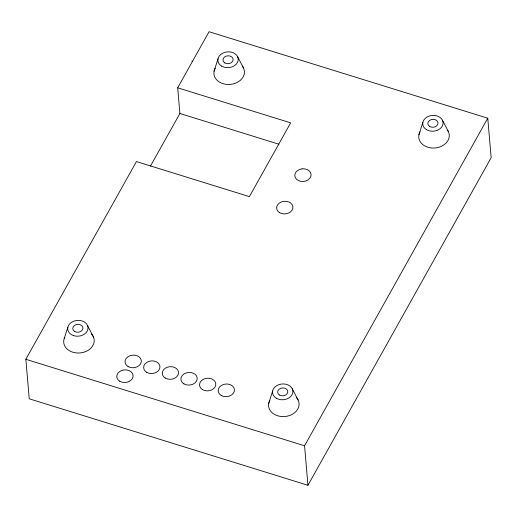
<?xml version="1.0" encoding="UTF-8"?>
<svg xmlns="http://www.w3.org/2000/svg" width="517" height="517" viewBox="0 0 517 517"><rect width="100%" height="100%" fill="white"/><g stroke="black" fill="none" stroke-linecap="round" stroke-linejoin="round"><path stroke-width="0.78" d="M214.064 71.268L217.993 58.86M268.724 403.389L272.653 390.981M418.919 134.834L422.848 122.432M91.38 333.801A15.297 11.859 -4.9 0 1 93.693 343.786L92.142 346.694A15.297 11.859 -4.9 0 1 73.026 352.284A15.297 11.859 -4.9 0 1 64.231 338.499L67.83 327.255M64.231 338.499L64.819 337.394M25.85 359.296L136.43 161.569L249.394 196.622L290.657 122.846L177.693 87.793L209.055 31.718L487.764 118.206L491.15 157.704L307.945 485.282L29.236 398.794L25.85 359.296L304.558 445.777L307.945 485.282M150.421 166.183L179.897 113.481L177.693 87.793M304.558 445.777L487.764 118.206M191.91 61.032L192.55 61.232M179.897 113.481L279.025 144.243M442.41 120.138L448.265 131.396M237.555 56.573L243.41 67.83M292.221 388.687L298.07 399.951M87.567 325.568L93.745 337.633M296.616 397.786A15.297 11.859 -4.9 0 1 285.048 416.502A15.297 11.859 -4.9 0 1 269.848 400.378M447.612 130.284A15.297 11.859 -4.9 0 1 434.435 148.011A15.297 11.859 -4.9 0 1 420.043 131.822M242.37 66.182A15.297 11.859 -4.9 0 1 229.981 84.42A15.297 11.859 -4.9 0 1 215.188 68.257M302.07 168.872L300.002 169.33A8.162 6.32 -4.9 0 0 295.33 177.68A8.162 6.32 -4.9 0 0 305.87 180.95A8.162 6.32 -4.9 0 0 310.536 172.6L309.515 171.185A8.162 6.32 -4.9 0 0 302.07 168.872M221.179 395.427A8.162 6.32 -4.9 0 0 234.35 391.026A8.162 6.32 -4.9 0 0 223.363 384.519A8.162 6.32 -4.9 0 0 221.179 395.427M202.561 389.65A8.162 6.32 -4.9 0 0 215.725 385.249A8.162 6.32 -4.9 0 0 204.738 378.735A8.162 6.32 -4.9 0 0 202.561 389.65M183.936 383.873A8.162 6.32 -4.9 0 0 197.1 379.472A8.162 6.32 -4.9 0 0 186.12 372.957A8.162 6.32 -4.9 0 0 183.936 383.873M165.311 378.089A8.162 6.32 -4.9 0 0 178.475 373.694A8.162 6.32 -4.9 0 0 167.495 367.18A8.162 6.32 -4.9 0 0 165.311 378.089M146.686 372.311A8.162 6.32 -4.9 0 0 159.856 367.917A8.162 6.32 -4.9 0 0 148.87 361.402A8.162 6.32 -4.9 0 0 146.686 372.311M119.815 381.288A8.162 6.32 -4.9 0 0 132.979 376.893A8.162 6.32 -4.9 0 0 121.993 370.379A8.162 6.32 -4.9 0 0 119.815 381.288M128.067 366.534A8.162 6.32 -4.9 0 0 141.231 362.133A8.162 6.32 -4.9 0 0 130.245 355.625A8.162 6.32 -4.9 0 0 128.067 366.534M279.665 212.707A8.162 6.32 -4.9 0 0 292.829 208.306A8.162 6.32 -4.9 0 0 281.843 201.792A8.162 6.32 -4.9 0 0 279.665 212.707M426.512 129.689A10.198 7.904 -4.9 0 0 442.972 124.19A10.198 7.904 -4.9 0 0 429.246 116.054A10.198 7.904 -4.9 0 0 426.512 129.689M429.711 126.503A5.099 3.955 -4.9 0 0 437.944 123.75A5.099 3.955 -4.9 0 0 431.075 119.679A5.099 3.955 -4.9 0 0 429.711 126.503M221.657 66.124A10.198 7.904 -4.9 0 0 238.117 60.625A10.198 7.904 -4.9 0 0 224.384 52.482A10.198 7.904 -4.9 0 0 221.657 66.124M224.856 62.932A5.099 3.955 -4.9 0 0 233.083 60.185A5.099 3.955 -4.9 0 0 226.22 56.114A5.099 3.955 -4.9 0 0 224.856 62.932M276.324 398.245A10.198 7.904 -4.9 0 0 292.777 392.746A10.198 7.904 -4.9 0 0 279.051 384.603A10.198 7.904 -4.9 0 0 276.324 398.245M279.523 395.053A5.099 3.955 -4.9 0 0 287.749 392.306A5.099 3.955 -4.9 0 0 280.886 388.235A5.099 3.955 -4.9 0 0 279.523 395.053M73.362 335.552A10.198 7.904 -4.9 0 0 88.026 327.429A10.198 7.904 -4.9 0 0 72.193 321.91A10.198 7.904 -4.9 0 0 73.362 335.552M74.661 331.487A5.099 3.955 -4.9 0 0 82.894 328.734A5.099 3.955 -4.9 0 0 76.025 324.67A5.099 3.955 -4.9 0 0 74.661 331.487"/></g></svg>
